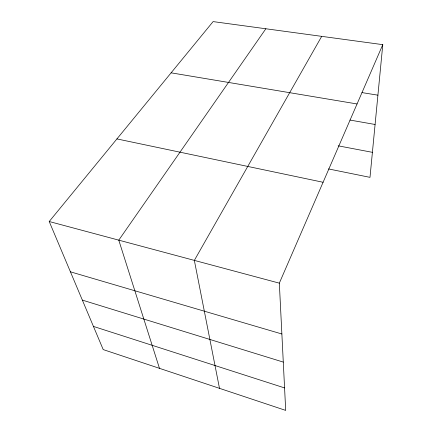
<?xml version="1.0" encoding="UTF-8"?>
<svg xmlns="http://www.w3.org/2000/svg" width="432" height="432" viewBox="0 0 432 432"><rect width="100%" height="100%" fill="white"/><g stroke="black" fill="none" stroke-linecap="round" stroke-linejoin="round"><path stroke-width="0.65" d="M382.784 44.653L279.331 283.154L285.698 410.4L103.205 349.585L49.216 221.519L213.106 21.6L382.784 44.653L369.992 177.352L328.482 168.928M321.7 36.353L194.346 260.393L219.494 388.336M265.853 28.766L118.778 240.149L159.467 368.334M361.967 92.599L377.914 95.17M171.104 72.83L357.059 103.961M349.974 120.058L375.089 124.481M338.159 145.822L372.406 152.334M116.926 138.915L323.087 182.277M49.216 221.519L279.331 283.154M70.421 271.814L281.875 333.99M82.345 300.105L283.279 362.092M93.442 326.419L284.569 387.914"/></g></svg>
